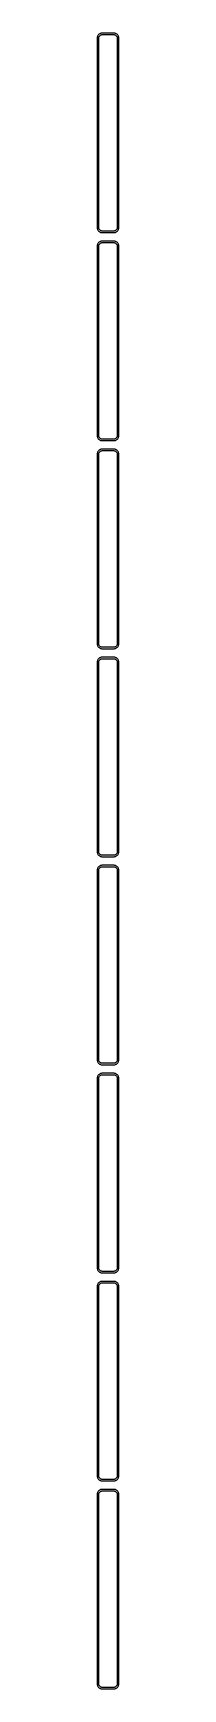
# Model space of a CAD drawing. Header units: metres. Extents: x -11 to 11, y 3180 to 6456.
# Drawn here: x -11 to 11, y 4713 to 6456 of the extents above; entities that cross this region are included whole.
import ezdxf

# ---------------------------------------------------------------- set-up
doc = ezdxf.new("R2010")
doc.units = ezdxf.units.M

msp = doc.modelspace()

# ---------------------------------------------------------------- linework, layer by layer
for p, q in [((-11.2106, 6451.63), (-11.25, 6451)), ((-11.25, 6451), (-11.25, 6251)), ((-11.0929, 6452.24), (-11.2106, 6451.63)), ((-10.8989, 6452.84), (-11.0929, 6452.24)), ((-10.6315, 6453.41), (-10.8989, 6452.84)), ((-10.2951, 6453.94), (-10.6315, 6453.41)), ((-9.89484, 6454.42), (-10.2951, 6453.94)), ((-9.43712, 6454.85), (-9.89484, 6454.42)), ((-9.75, 6450.5), (-9.71844, 6451)), ((-9.75, 6251.5), (-9.75, 6450.5)), ((-9.71844, 6451), (-9.62433, 6451.49)), ((-9.62433, 6451.49), (-9.4691, 6451.97)), ((-9.4691, 6451.97), (-9.25522, 6452.43)), ((-8.92912, 6455.22), (-9.43712, 6454.85)), ((-9.25522, 6452.43), (-8.98605, 6452.85)), ((-8.98605, 6452.85), (-8.66586, 6453.24)), ((-8.37889, 6455.52), (-8.92912, 6455.22)), ((-8.66586, 6453.24), (-8.29968, 6453.58)), ((-7.79507, 6455.76), (-8.37889, 6455.52)), ((-8.29968, 6453.58), (-7.8933, 6453.88)), ((-7.8933, 6453.88), (-7.45311, 6454.12)), ((-7.1869, 6455.91), (-7.79507, 6455.76)), ((-7.45311, 6454.12), (-6.98605, 6454.3)), ((-6.56395, 6455.99), (-7.1869, 6455.91)), ((-6.98605, 6454.3), (-6.49951, 6454.43)), ((6.56395, 6455.99), (-6.56395, 6455.99)), ((-6.49951, 6454.43), (-6.00116, 6454.49)), ((-6.00116, 6454.49), (6.00116, 6454.49)), ((6.00116, 6454.49), (6.49951, 6454.43)), ((6.49951, 6454.43), (6.98605, 6454.3)), ((7.1869, 6455.91), (6.56395, 6455.99)), ((6.98605, 6454.3), (7.45311, 6454.12)), ((7.79507, 6455.76), (7.1869, 6455.91)), ((7.45311, 6454.12), (7.8933, 6453.88)), ((8.37889, 6455.52), (7.79507, 6455.76)), ((7.8933, 6453.88), (8.29968, 6453.58)), ((8.29968, 6453.58), (8.66586, 6453.24)), ((8.92912, 6455.22), (8.37889, 6455.52)), ((8.66586, 6453.24), (8.98605, 6452.85)), ((9.43712, 6454.85), (8.92912, 6455.22)), ((8.98605, 6452.85), (9.25522, 6452.43)), ((9.25522, 6452.43), (9.4691, 6451.97)), ((9.89484, 6454.42), (9.43712, 6454.85)), ((9.4691, 6451.97), (9.62433, 6451.49)), ((9.62433, 6451.49), (9.71844, 6451)), ((9.71844, 6451), (9.75, 6450.5)), ((9.75, 6450.5), (9.75, 6251.5)), ((10.2951, 6453.94), (9.89484, 6454.42)), ((10.6315, 6453.41), (10.2951, 6453.94)), ((10.8989, 6452.84), (10.6315, 6453.41)), ((11.0929, 6452.24), (10.8989, 6452.84)), ((11.2106, 6451.63), (11.0929, 6452.24)), ((11.25, 6451), (11.2106, 6451.63)), ((11.25, 6251), (11.25, 6451)), ((-11.25, 6251), (-11.2106, 6250.37)), ((-11.2106, 6250.37), (-11.0929, 6249.76)), ((-11.0929, 6249.76), (-10.8989, 6249.16)), ((-10.8989, 6249.16), (-10.6315, 6248.59)), ((-10.6315, 6248.59), (-10.2951, 6248.06)), ((-10.2951, 6248.06), (-9.89484, 6247.58)), ((-9.89484, 6247.58), (-9.43712, 6247.15)), ((-9.71844, 6251), (-9.75, 6251.5)), ((-9.62433, 6250.51), (-9.71844, 6251)), ((-9.4691, 6250.03), (-9.62433, 6250.51)), ((-9.25522, 6249.57), (-9.4691, 6250.03)), ((-9.43712, 6247.15), (-8.92912, 6246.78)), ((-8.98605, 6249.15), (-9.25522, 6249.57)), ((-8.66586, 6248.76), (-8.98605, 6249.15)), ((-8.92912, 6246.78), (-8.37889, 6246.48)), ((-8.29968, 6248.42), (-8.66586, 6248.76)), ((-8.37889, 6246.48), (-7.79507, 6246.24)), ((-7.8933, 6248.12), (-8.29968, 6248.42)), ((-7.45311, 6247.88), (-7.8933, 6248.12)), ((-7.79507, 6246.24), (-7.1869, 6246.09)), ((-6.98605, 6247.7), (-7.45311, 6247.88)), ((-7.1869, 6246.09), (-6.56395, 6246.01)), ((-6.49951, 6247.57), (-6.98605, 6247.7)), ((-6.56395, 6246.01), (6.56395, 6246.01)), ((-6.00116, 6247.51), (-6.49951, 6247.57)), ((6.00116, 6247.51), (-6.00116, 6247.51)), ((6.49951, 6247.57), (6.00116, 6247.51)), ((6.98605, 6247.7), (6.49951, 6247.57)), ((6.56395, 6246.01), (7.1869, 6246.09)), ((7.45311, 6247.88), (6.98605, 6247.7)), ((7.1869, 6246.09), (7.79507, 6246.24)), ((7.8933, 6248.12), (7.45311, 6247.88)), ((7.79507, 6246.24), (8.37889, 6246.48)), ((8.29968, 6248.42), (7.8933, 6248.12)), ((8.66586, 6248.76), (8.29968, 6248.42)), ((8.37889, 6246.48), (8.92912, 6246.78)), ((8.98605, 6249.15), (8.66586, 6248.76)), ((8.92912, 6246.78), (9.43712, 6247.15)), ((9.25522, 6249.57), (8.98605, 6249.15)), ((9.4691, 6250.03), (9.25522, 6249.57)), ((9.43712, 6247.15), (9.89484, 6247.58)), ((9.62433, 6250.51), (9.4691, 6250.03)), ((9.71844, 6251), (9.62433, 6250.51)), ((9.75, 6251.5), (9.71844, 6251)), ((9.89484, 6247.58), (10.2951, 6248.06)), ((10.2951, 6248.06), (10.6315, 6248.59)), ((10.6315, 6248.59), (10.8989, 6249.16)), ((10.8989, 6249.16), (11.0929, 6249.76)), ((11.0929, 6249.76), (11.2106, 6250.37)), ((11.2106, 6250.37), (11.25, 6251)), ((-11.2106, 6232.63), (-11.25, 6232)), ((-11.25, 6232), (-11.25, 6032)), ((-11.0929, 6233.24), (-11.2106, 6232.63)), ((-10.8989, 6233.84), (-11.0929, 6233.24)), ((-10.6315, 6234.41), (-10.8989, 6233.84)), ((-10.2951, 6234.94), (-10.6315, 6234.41)), ((-9.89484, 6235.42), (-10.2951, 6234.94)), ((-9.43712, 6235.85), (-9.89484, 6235.42)), ((-9.75, 6231.5), (-9.71844, 6232)), ((-9.75, 6032.5), (-9.75, 6231.5)), ((-9.71844, 6232), (-9.62433, 6232.49)), ((-9.62433, 6232.49), (-9.4691, 6232.97)), ((-9.4691, 6232.97), (-9.25522, 6233.43)), ((-8.92912, 6236.22), (-9.43712, 6235.85)), ((-9.25522, 6233.43), (-8.98605, 6233.85)), ((-8.98605, 6233.85), (-8.66586, 6234.24)), ((-8.37889, 6236.52), (-8.92912, 6236.22)), ((-8.66586, 6234.24), (-8.29968, 6234.58)), ((-7.79507, 6236.76), (-8.37889, 6236.52)), ((-8.29968, 6234.58), (-7.8933, 6234.88)), ((-7.8933, 6234.88), (-7.45311, 6235.12)), ((-7.1869, 6236.91), (-7.79507, 6236.76)), ((-7.45311, 6235.12), (-6.98605, 6235.3)), ((-6.56395, 6236.99), (-7.1869, 6236.91)), ((-6.98605, 6235.3), (-6.49951, 6235.43)), ((6.56395, 6236.99), (-6.56395, 6236.99)), ((-6.49951, 6235.43), (-6.00116, 6235.49)), ((-6.00116, 6235.49), (6.00116, 6235.49)), ((6.00116, 6235.49), (6.49951, 6235.43)), ((6.49951, 6235.43), (6.98605, 6235.3)), ((7.1869, 6236.91), (6.56395, 6236.99)), ((6.98605, 6235.3), (7.45311, 6235.12)), ((7.79507, 6236.76), (7.1869, 6236.91)), ((7.45311, 6235.12), (7.8933, 6234.88)), ((8.37889, 6236.52), (7.79507, 6236.76)), ((7.8933, 6234.88), (8.29968, 6234.58)), ((8.29968, 6234.58), (8.66586, 6234.24)), ((8.92912, 6236.22), (8.37889, 6236.52)), ((8.66586, 6234.24), (8.98605, 6233.85)), ((9.43712, 6235.85), (8.92912, 6236.22)), ((8.98605, 6233.85), (9.25522, 6233.43)), ((9.25522, 6233.43), (9.4691, 6232.97)), ((9.89484, 6235.42), (9.43712, 6235.85)), ((9.4691, 6232.97), (9.62433, 6232.49)), ((9.62433, 6232.49), (9.71844, 6232)), ((9.71844, 6232), (9.75, 6231.5)), ((9.75, 6231.5), (9.75, 6032.5)), ((10.2951, 6234.94), (9.89484, 6235.42)), ((10.6315, 6234.41), (10.2951, 6234.94)), ((10.8989, 6233.84), (10.6315, 6234.41)), ((11.0929, 6233.24), (10.8989, 6233.84)), ((11.2106, 6232.63), (11.0929, 6233.24)), ((11.25, 6232), (11.2106, 6232.63)), ((11.25, 6032), (11.25, 6232)), ((-11.25, 6032), (-11.2106, 6031.37)), ((-11.2106, 6031.37), (-11.0929, 6030.76)), ((-11.0929, 6030.76), (-10.8989, 6030.16)), ((-9.71844, 6032), (-9.75, 6032.5)), ((-9.62433, 6031.51), (-9.71844, 6032)), ((-9.4691, 6031.03), (-9.62433, 6031.51)), ((-9.25522, 6030.57), (-9.4691, 6031.03)), ((9.4691, 6031.03), (9.25522, 6030.57)), ((9.62433, 6031.51), (9.4691, 6031.03)), ((9.71844, 6032), (9.62433, 6031.51)), ((9.75, 6032.5), (9.71844, 6032)), ((10.8989, 6030.16), (11.0929, 6030.76)), ((11.0929, 6030.76), (11.2106, 6031.37)), ((11.2106, 6031.37), (11.25, 6032)), ((-11.2106, 6013.63), (-11.25, 6013)), ((-11.0929, 6014.24), (-11.2106, 6013.63)), ((-10.8989, 6014.84), (-11.0929, 6014.24)), ((-10.8989, 6030.16), (-10.6315, 6029.59)), ((-10.6315, 6015.41), (-10.8989, 6014.84)), ((-10.6315, 6029.59), (-10.2951, 6029.06)), ((-10.2951, 6015.94), (-10.6315, 6015.41)), ((-10.2951, 6029.06), (-9.89484, 6028.58)), ((-9.89484, 6016.42), (-10.2951, 6015.94)), ((-9.89484, 6028.58), (-9.43712, 6028.15)), ((-9.43712, 6016.85), (-9.89484, 6016.42)), ((-9.71844, 6013), (-9.62433, 6013.49)), ((-9.62433, 6013.49), (-9.4691, 6013.97)), ((-9.4691, 6013.97), (-9.25522, 6014.43)), ((-9.43712, 6028.15), (-8.92912, 6027.78)), ((-8.92912, 6017.22), (-9.43712, 6016.85)), ((-8.98605, 6030.15), (-9.25522, 6030.57)), ((-9.25522, 6014.43), (-8.98605, 6014.85)), ((-8.66586, 6029.76), (-8.98605, 6030.15)), ((-8.98605, 6014.85), (-8.66586, 6015.24)), ((-8.92912, 6027.78), (-8.37889, 6027.48)), ((-8.37889, 6017.52), (-8.92912, 6017.22)), ((-8.29968, 6029.42), (-8.66586, 6029.76)), ((-8.66586, 6015.24), (-8.29968, 6015.58)), ((-8.37889, 6027.48), (-7.79507, 6027.24)), ((-7.79507, 6017.76), (-8.37889, 6017.52)), ((-7.8933, 6029.12), (-8.29968, 6029.42)), ((-8.29968, 6015.58), (-7.8933, 6015.88)), ((-7.45311, 6028.88), (-7.8933, 6029.12)), ((-7.8933, 6015.88), (-7.45311, 6016.12)), ((-7.79507, 6027.24), (-7.1869, 6027.09)), ((-7.1869, 6017.91), (-7.79507, 6017.76)), ((-6.98605, 6028.7), (-7.45311, 6028.88)), ((-7.45311, 6016.12), (-6.98605, 6016.3)), ((-7.1869, 6027.09), (-6.56395, 6027.01)), ((-6.56395, 6017.99), (-7.1869, 6017.91)), ((-6.49951, 6028.57), (-6.98605, 6028.7)), ((-6.98605, 6016.3), (-6.49951, 6016.43)), ((-6.56395, 6027.01), (6.56395, 6027.01)), ((6.56395, 6017.99), (-6.56395, 6017.99)), ((-6.00116, 6028.51), (-6.49951, 6028.57)), ((-6.49951, 6016.43), (-6.00116, 6016.49)), ((6.00116, 6028.51), (-6.00116, 6028.51)), ((-6.00116, 6016.49), (6.00116, 6016.49)), ((6.49951, 6028.57), (6.00116, 6028.51)), ((6.00116, 6016.49), (6.49951, 6016.43)), ((6.98605, 6028.7), (6.49951, 6028.57)), ((6.49951, 6016.43), (6.98605, 6016.3)), ((6.56395, 6027.01), (7.1869, 6027.09)), ((7.1869, 6017.91), (6.56395, 6017.99)), ((7.45311, 6028.88), (6.98605, 6028.7)), ((6.98605, 6016.3), (7.45311, 6016.12)), ((7.1869, 6027.09), (7.79507, 6027.24)), ((7.79507, 6017.76), (7.1869, 6017.91)), ((7.8933, 6029.12), (7.45311, 6028.88)), ((7.45311, 6016.12), (7.8933, 6015.88)), ((7.79507, 6027.24), (8.37889, 6027.48)), ((8.37889, 6017.52), (7.79507, 6017.76)), ((8.29968, 6029.42), (7.8933, 6029.12)), ((7.8933, 6015.88), (8.29968, 6015.58)), ((8.66586, 6029.76), (8.29968, 6029.42)), ((8.29968, 6015.58), (8.66586, 6015.24)), ((8.37889, 6027.48), (8.92912, 6027.78)), ((8.92912, 6017.22), (8.37889, 6017.52)), ((8.98605, 6030.15), (8.66586, 6029.76)), ((8.66586, 6015.24), (8.98605, 6014.85)), ((8.92912, 6027.78), (9.43712, 6028.15)), ((9.43712, 6016.85), (8.92912, 6017.22)), ((9.25522, 6030.57), (8.98605, 6030.15)), ((8.98605, 6014.85), (9.25522, 6014.43)), ((9.25522, 6014.43), (9.4691, 6013.97)), ((9.43712, 6028.15), (9.89484, 6028.58)), ((9.89484, 6016.42), (9.43712, 6016.85)), ((9.4691, 6013.97), (9.62433, 6013.49)), ((9.62433, 6013.49), (9.71844, 6013)), ((9.89484, 6028.58), (10.2951, 6029.06)), ((10.2951, 6015.94), (9.89484, 6016.42)), ((10.2951, 6029.06), (10.6315, 6029.59)), ((10.6315, 6015.41), (10.2951, 6015.94)), ((10.6315, 6029.59), (10.8989, 6030.16)), ((10.8989, 6014.84), (10.6315, 6015.41)), ((11.0929, 6014.24), (10.8989, 6014.84)), ((11.2106, 6013.63), (11.0929, 6014.24)), ((11.25, 6013), (11.2106, 6013.63)), ((-11.25, 6013), (-11.25, 5813)), ((-9.75, 6012.5), (-9.71844, 6013)), ((-9.75, 5813.5), (-9.75, 6012.5)), ((9.71844, 6013), (9.75, 6012.5)), ((9.75, 6012.5), (9.75, 5813.5)), ((11.25, 5813), (11.25, 6013)), ((-11.25, 5813), (-11.2106, 5812.37)), ((-11.2106, 5812.37), (-11.0929, 5811.76)), ((-11.0929, 5811.76), (-10.8989, 5811.16)), ((-10.8989, 5811.16), (-10.6315, 5810.59)), ((-10.6315, 5810.59), (-10.2951, 5810.06)), ((-10.2951, 5810.06), (-9.89484, 5809.58)), ((-9.89484, 5809.58), (-9.43712, 5809.15)), ((-9.71844, 5813), (-9.75, 5813.5)), ((-9.62433, 5812.51), (-9.71844, 5813)), ((-9.4691, 5812.03), (-9.62433, 5812.51)), ((-9.25522, 5811.57), (-9.4691, 5812.03)), ((-9.43712, 5809.15), (-8.92912, 5808.78)), ((-8.98605, 5811.15), (-9.25522, 5811.57)), ((-8.66586, 5810.76), (-8.98605, 5811.15)), ((-8.92912, 5808.78), (-8.37889, 5808.48)), ((-8.29968, 5810.42), (-8.66586, 5810.76)), ((-8.37889, 5808.48), (-7.79507, 5808.24)), ((-7.8933, 5810.12), (-8.29968, 5810.42)), ((-7.45311, 5809.88), (-7.8933, 5810.12)), ((-7.79507, 5808.24), (-7.1869, 5808.09)), ((-6.98605, 5809.7), (-7.45311, 5809.88)), ((-7.1869, 5808.09), (-6.56395, 5808.01)), ((-6.49951, 5809.57), (-6.98605, 5809.7)), ((-6.56395, 5808.01), (6.56395, 5808.01)), ((-6.00116, 5809.51), (-6.49951, 5809.57)), ((6.00116, 5809.51), (-6.00116, 5809.51)), ((6.49951, 5809.57), (6.00116, 5809.51)), ((6.98605, 5809.7), (6.49951, 5809.57)), ((6.56395, 5808.01), (7.1869, 5808.09)), ((7.45311, 5809.88), (6.98605, 5809.7)), ((7.1869, 5808.09), (7.79507, 5808.24)), ((7.8933, 5810.12), (7.45311, 5809.88)), ((7.79507, 5808.24), (8.37889, 5808.48)), ((8.29968, 5810.42), (7.8933, 5810.12)), ((8.66586, 5810.76), (8.29968, 5810.42)), ((8.37889, 5808.48), (8.92912, 5808.78)), ((8.98605, 5811.15), (8.66586, 5810.76)), ((8.92912, 5808.78), (9.43712, 5809.15)), ((9.25522, 5811.57), (8.98605, 5811.15)), ((9.4691, 5812.03), (9.25522, 5811.57)), ((9.43712, 5809.15), (9.89484, 5809.58)), ((9.62433, 5812.51), (9.4691, 5812.03)), ((9.71844, 5813), (9.62433, 5812.51)), ((9.75, 5813.5), (9.71844, 5813)), ((9.89484, 5809.58), (10.2951, 5810.06)), ((10.2951, 5810.06), (10.6315, 5810.59)), ((10.6315, 5810.59), (10.8989, 5811.16)), ((10.8989, 5811.16), (11.0929, 5811.76)), ((11.0929, 5811.76), (11.2106, 5812.37)), ((11.2106, 5812.37), (11.25, 5813)), ((-11.2106, 5794.63), (-11.25, 5794)), ((-11.25, 5794), (-11.25, 5594)), ((-11.0929, 5795.24), (-11.2106, 5794.63)), ((-10.8989, 5795.84), (-11.0929, 5795.24)), ((-10.6315, 5796.41), (-10.8989, 5795.84)), ((-10.2951, 5796.94), (-10.6315, 5796.41)), ((-9.89484, 5797.42), (-10.2951, 5796.94)), ((-9.43712, 5797.85), (-9.89484, 5797.42)), ((-9.75, 5793.5), (-9.71844, 5794)), ((-9.75, 5594.5), (-9.75, 5793.5)), ((-9.71844, 5794), (-9.62433, 5794.49)), ((-9.62433, 5794.49), (-9.4691, 5794.97)), ((-9.4691, 5794.97), (-9.25522, 5795.43)), ((-8.92912, 5798.22), (-9.43712, 5797.85)), ((-9.25522, 5795.43), (-8.98605, 5795.85)), ((-8.98605, 5795.85), (-8.66586, 5796.24)), ((-8.37889, 5798.52), (-8.92912, 5798.22)), ((-8.66586, 5796.24), (-8.29968, 5796.58)), ((-7.79507, 5798.76), (-8.37889, 5798.52)), ((-8.29968, 5796.58), (-7.8933, 5796.88)), ((-7.8933, 5796.88), (-7.45311, 5797.12)), ((-7.1869, 5798.91), (-7.79507, 5798.76)), ((-7.45311, 5797.12), (-6.98605, 5797.3)), ((-6.56395, 5798.99), (-7.1869, 5798.91)), ((-6.98605, 5797.3), (-6.49951, 5797.43)), ((6.56395, 5798.99), (-6.56395, 5798.99)), ((-6.49951, 5797.43), (-6.00116, 5797.49)), ((-6.00116, 5797.49), (6.00116, 5797.49)), ((6.00116, 5797.49), (6.49951, 5797.43)), ((6.49951, 5797.43), (6.98605, 5797.3)), ((7.1869, 5798.91), (6.56395, 5798.99)), ((6.98605, 5797.3), (7.45311, 5797.12)), ((7.79507, 5798.76), (7.1869, 5798.91)), ((7.45311, 5797.12), (7.8933, 5796.88)), ((8.37889, 5798.52), (7.79507, 5798.76)), ((7.8933, 5796.88), (8.29968, 5796.58)), ((8.29968, 5796.58), (8.66586, 5796.24)), ((8.92912, 5798.22), (8.37889, 5798.52)), ((8.66586, 5796.24), (8.98605, 5795.85)), ((9.43712, 5797.85), (8.92912, 5798.22)), ((8.98605, 5795.85), (9.25522, 5795.43)), ((9.25522, 5795.43), (9.4691, 5794.97)), ((9.89484, 5797.42), (9.43712, 5797.85)), ((9.4691, 5794.97), (9.62433, 5794.49)), ((9.62433, 5794.49), (9.71844, 5794)), ((9.71844, 5794), (9.75, 5793.5)), ((9.75, 5793.5), (9.75, 5594.5)), ((10.2951, 5796.94), (9.89484, 5797.42)), ((10.6315, 5796.41), (10.2951, 5796.94)), ((10.8989, 5795.84), (10.6315, 5796.41)), ((11.0929, 5795.24), (10.8989, 5795.84)), ((11.2106, 5794.63), (11.0929, 5795.24)), ((11.25, 5794), (11.2106, 5794.63)), ((11.25, 5594), (11.25, 5794)), ((-11.25, 5594), (-11.2106, 5593.37)), ((-11.2106, 5593.37), (-11.0929, 5592.76)), ((-11.0929, 5592.76), (-10.8989, 5592.16)), ((-10.8989, 5592.16), (-10.6315, 5591.59)), ((-10.6315, 5591.59), (-10.2951, 5591.06)), ((-10.2951, 5577.94), (-10.6315, 5577.41)), ((-10.2951, 5591.06), (-9.89484, 5590.58)), ((-9.89484, 5578.42), (-10.2951, 5577.94)), ((-9.89484, 5590.58), (-9.43712, 5590.15)), ((-9.43712, 5578.85), (-9.89484, 5578.42)), ((-9.71844, 5594), (-9.75, 5594.5)), ((-9.62433, 5593.51), (-9.71844, 5594)), ((-9.4691, 5593.03), (-9.62433, 5593.51)), ((-9.25522, 5592.57), (-9.4691, 5593.03)), ((-9.43712, 5590.15), (-8.92912, 5589.78)), ((-8.92912, 5579.22), (-9.43712, 5578.85)), ((-8.98605, 5592.15), (-9.25522, 5592.57)), ((-8.66586, 5591.76), (-8.98605, 5592.15)), ((-8.92912, 5589.78), (-8.37889, 5589.48)), ((-8.37889, 5579.52), (-8.92912, 5579.22)), ((-8.29968, 5591.42), (-8.66586, 5591.76)), ((-8.66586, 5577.24), (-8.29968, 5577.58)), ((-8.37889, 5589.48), (-7.79507, 5589.24)), ((-7.79507, 5579.76), (-8.37889, 5579.52)), ((-7.8933, 5591.12), (-8.29968, 5591.42)), ((-8.29968, 5577.58), (-7.8933, 5577.88)), ((-7.45311, 5590.88), (-7.8933, 5591.12)), ((-7.8933, 5577.88), (-7.45311, 5578.12)), ((-7.79507, 5589.24), (-7.1869, 5589.09)), ((-7.1869, 5579.91), (-7.79507, 5579.76)), ((-6.98605, 5590.7), (-7.45311, 5590.88)), ((-7.45311, 5578.12), (-6.98605, 5578.3)), ((-7.1869, 5589.09), (-6.56395, 5589.01)), ((-6.56395, 5579.99), (-7.1869, 5579.91)), ((-6.49951, 5590.57), (-6.98605, 5590.7)), ((-6.98605, 5578.3), (-6.49951, 5578.43)), ((-6.56395, 5589.01), (6.56395, 5589.01)), ((6.56395, 5579.99), (-6.56395, 5579.99)), ((-6.00116, 5590.51), (-6.49951, 5590.57)), ((-6.49951, 5578.43), (-6.00116, 5578.49)), ((6.00116, 5590.51), (-6.00116, 5590.51)), ((-6.00116, 5578.49), (6.00116, 5578.49)), ((6.49951, 5590.57), (6.00116, 5590.51)), ((6.00116, 5578.49), (6.49951, 5578.43)), ((6.98605, 5590.7), (6.49951, 5590.57)), ((6.49951, 5578.43), (6.98605, 5578.3)), ((6.56395, 5589.01), (7.1869, 5589.09)), ((7.1869, 5579.91), (6.56395, 5579.99)), ((7.45311, 5590.88), (6.98605, 5590.7)), ((6.98605, 5578.3), (7.45311, 5578.12)), ((7.1869, 5589.09), (7.79507, 5589.24)), ((7.79507, 5579.76), (7.1869, 5579.91)), ((7.8933, 5591.12), (7.45311, 5590.88)), ((7.45311, 5578.12), (7.8933, 5577.88)), ((7.79507, 5589.24), (8.37889, 5589.48)), ((8.37889, 5579.52), (7.79507, 5579.76)), ((8.29968, 5591.42), (7.8933, 5591.12)), ((7.8933, 5577.88), (8.29968, 5577.58)), ((8.66586, 5591.76), (8.29968, 5591.42)), ((8.29968, 5577.58), (8.66586, 5577.24)), ((8.37889, 5589.48), (8.92912, 5589.78)), ((8.92912, 5579.22), (8.37889, 5579.52)), ((8.98605, 5592.15), (8.66586, 5591.76)), ((8.92912, 5589.78), (9.43712, 5590.15)), ((9.43712, 5578.85), (8.92912, 5579.22)), ((9.25522, 5592.57), (8.98605, 5592.15)), ((9.4691, 5593.03), (9.25522, 5592.57)), ((9.43712, 5590.15), (9.89484, 5590.58)), ((9.89484, 5578.42), (9.43712, 5578.85)), ((9.62433, 5593.51), (9.4691, 5593.03)), ((9.71844, 5594), (9.62433, 5593.51)), ((9.75, 5594.5), (9.71844, 5594)), ((9.89484, 5590.58), (10.2951, 5591.06)), ((10.2951, 5577.94), (9.89484, 5578.42)), ((10.2951, 5591.06), (10.6315, 5591.59)), ((10.6315, 5577.41), (10.2951, 5577.94)), ((10.6315, 5591.59), (10.8989, 5592.16)), ((10.8989, 5592.16), (11.0929, 5592.76)), ((11.0929, 5592.76), (11.2106, 5593.37)), ((11.2106, 5593.37), (11.25, 5594)), ((-11.2106, 5575.63), (-11.25, 5575)), ((-11.25, 5575), (-11.25, 5375)), ((-11.0929, 5576.24), (-11.2106, 5575.63)), ((-10.8989, 5576.84), (-11.0929, 5576.24)), ((-10.6315, 5577.41), (-10.8989, 5576.84)), ((-9.75, 5574.5), (-9.71844, 5575)), ((-9.75, 5375.5), (-9.75, 5574.5)), ((-9.71844, 5575), (-9.62433, 5575.49)), ((-9.62433, 5575.49), (-9.4691, 5575.97)), ((-9.4691, 5575.97), (-9.25522, 5576.43)), ((-9.25522, 5576.43), (-8.98605, 5576.85)), ((-8.98605, 5576.85), (-8.66586, 5577.24)), ((8.66586, 5577.24), (8.98605, 5576.85)), ((8.98605, 5576.85), (9.25522, 5576.43)), ((9.25522, 5576.43), (9.4691, 5575.97)), ((9.4691, 5575.97), (9.62433, 5575.49)), ((9.62433, 5575.49), (9.71844, 5575)), ((9.71844, 5575), (9.75, 5574.5)), ((9.75, 5574.5), (9.75, 5375.5)), ((10.8989, 5576.84), (10.6315, 5577.41)), ((11.0929, 5576.24), (10.8989, 5576.84)), ((11.2106, 5575.63), (11.0929, 5576.24)), ((11.25, 5575), (11.2106, 5575.63)), ((11.25, 5375), (11.25, 5575)), ((-11.25, 5375), (-11.2106, 5374.37)), ((-11.2106, 5374.37), (-11.0929, 5373.76)), ((-11.0929, 5373.76), (-10.8989, 5373.16)), ((-10.8989, 5373.16), (-10.6315, 5372.59)), ((-10.6315, 5372.59), (-10.2951, 5372.06)), ((-10.2951, 5372.06), (-9.89484, 5371.58)), ((-9.89484, 5371.58), (-9.43712, 5371.15)), ((-9.71844, 5375), (-9.75, 5375.5)), ((-9.62433, 5374.51), (-9.71844, 5375)), ((-9.4691, 5374.03), (-9.62433, 5374.51)), ((-9.25522, 5373.57), (-9.4691, 5374.03)), ((-9.43712, 5371.15), (-8.92912, 5370.78)), ((-8.98605, 5373.15), (-9.25522, 5373.57)), ((-8.66586, 5372.76), (-8.98605, 5373.15)), ((-8.92912, 5370.78), (-8.37889, 5370.48)), ((-8.29968, 5372.42), (-8.66586, 5372.76)), ((-8.37889, 5370.48), (-7.79507, 5370.24)), ((-7.8933, 5372.12), (-8.29968, 5372.42)), ((-7.45311, 5371.88), (-7.8933, 5372.12)), ((-7.79507, 5370.24), (-7.1869, 5370.09)), ((-6.98605, 5371.7), (-7.45311, 5371.88)), ((-7.1869, 5370.09), (-6.56395, 5370.01)), ((-6.49951, 5371.57), (-6.98605, 5371.7)), ((-6.56395, 5370.01), (6.56395, 5370.01)), ((-6.00116, 5371.51), (-6.49951, 5371.57)), ((6.00116, 5371.51), (-6.00116, 5371.51)), ((6.49951, 5371.57), (6.00116, 5371.51)), ((6.98605, 5371.7), (6.49951, 5371.57)), ((6.56395, 5370.01), (7.1869, 5370.09)), ((7.45311, 5371.88), (6.98605, 5371.7)), ((7.1869, 5370.09), (7.79507, 5370.24)), ((7.8933, 5372.12), (7.45311, 5371.88)), ((7.79507, 5370.24), (8.37889, 5370.48)), ((8.29968, 5372.42), (7.8933, 5372.12)), ((8.66586, 5372.76), (8.29968, 5372.42)), ((8.37889, 5370.48), (8.92912, 5370.78)), ((8.98605, 5373.15), (8.66586, 5372.76)), ((8.92912, 5370.78), (9.43712, 5371.15)), ((9.25522, 5373.57), (8.98605, 5373.15)), ((9.4691, 5374.03), (9.25522, 5373.57)), ((9.43712, 5371.15), (9.89484, 5371.58)), ((9.62433, 5374.51), (9.4691, 5374.03)), ((9.71844, 5375), (9.62433, 5374.51)), ((9.75, 5375.5), (9.71844, 5375)), ((9.89484, 5371.58), (10.2951, 5372.06)), ((10.2951, 5372.06), (10.6315, 5372.59)), ((10.6315, 5372.59), (10.8989, 5373.16)), ((10.8989, 5373.16), (11.0929, 5373.76)), ((11.0929, 5373.76), (11.2106, 5374.37)), ((11.2106, 5374.37), (11.25, 5375)), ((-11.2106, 5356.63), (-11.25, 5356)), ((-11.25, 5356), (-11.25, 5156)), ((-11.0929, 5357.24), (-11.2106, 5356.63)), ((-10.8989, 5357.84), (-11.0929, 5357.24)), ((-10.6315, 5358.41), (-10.8989, 5357.84)), ((-10.2951, 5358.94), (-10.6315, 5358.41)), ((-9.89484, 5359.42), (-10.2951, 5358.94)), ((-9.43712, 5359.85), (-9.89484, 5359.42)), ((-9.75, 5355.5), (-9.71844, 5356)), ((-9.75, 5156.5), (-9.75, 5355.5)), ((-9.71844, 5356), (-9.62433, 5356.49)), ((-9.62433, 5356.49), (-9.4691, 5356.97)), ((-9.4691, 5356.97), (-9.25522, 5357.43)), ((-8.92912, 5360.22), (-9.43712, 5359.85)), ((-9.25522, 5357.43), (-8.98605, 5357.85)), ((-8.98605, 5357.85), (-8.66586, 5358.24)), ((-8.37889, 5360.52), (-8.92912, 5360.22)), ((-8.66586, 5358.24), (-8.29968, 5358.58)), ((-7.79507, 5360.76), (-8.37889, 5360.52)), ((-8.29968, 5358.58), (-7.8933, 5358.88)), ((-7.8933, 5358.88), (-7.45311, 5359.12)), ((-7.1869, 5360.91), (-7.79507, 5360.76)), ((-7.45311, 5359.12), (-6.98605, 5359.3)), ((-6.56395, 5360.99), (-7.1869, 5360.91)), ((-6.98605, 5359.3), (-6.49951, 5359.43)), ((6.56395, 5360.99), (-6.56395, 5360.99)), ((-6.49951, 5359.43), (-6.00116, 5359.49)), ((-6.00116, 5359.49), (6.00116, 5359.49)), ((6.00116, 5359.49), (6.49951, 5359.43)), ((6.49951, 5359.43), (6.98605, 5359.3)), ((7.1869, 5360.91), (6.56395, 5360.99)), ((6.98605, 5359.3), (7.45311, 5359.12)), ((7.79507, 5360.76), (7.1869, 5360.91)), ((7.45311, 5359.12), (7.8933, 5358.88)), ((8.37889, 5360.52), (7.79507, 5360.76)), ((7.8933, 5358.88), (8.29968, 5358.58)), ((8.29968, 5358.58), (8.66586, 5358.24)), ((8.92912, 5360.22), (8.37889, 5360.52)), ((8.66586, 5358.24), (8.98605, 5357.85)), ((9.43712, 5359.85), (8.92912, 5360.22)), ((8.98605, 5357.85), (9.25522, 5357.43)), ((9.25522, 5357.43), (9.4691, 5356.97)), ((9.89484, 5359.42), (9.43712, 5359.85)), ((9.4691, 5356.97), (9.62433, 5356.49)), ((9.62433, 5356.49), (9.71844, 5356)), ((9.71844, 5356), (9.75, 5355.5)), ((9.75, 5355.5), (9.75, 5156.5)), ((10.2951, 5358.94), (9.89484, 5359.42)), ((10.6315, 5358.41), (10.2951, 5358.94)), ((10.8989, 5357.84), (10.6315, 5358.41)), ((11.0929, 5357.24), (10.8989, 5357.84)), ((11.2106, 5356.63), (11.0929, 5357.24)), ((11.25, 5356), (11.2106, 5356.63)), ((11.25, 5156), (11.25, 5356)), ((-11.25, 5156), (-11.2106, 5155.37)), ((-11.2106, 5155.37), (-11.0929, 5154.76)), ((-11.0929, 5154.76), (-10.8989, 5154.16)), ((-10.8989, 5154.16), (-10.6315, 5153.59)), ((-10.6315, 5153.59), (-10.2951, 5153.06)), ((-10.2951, 5153.06), (-9.89484, 5152.58)), ((-9.89484, 5152.58), (-9.43712, 5152.15)), ((-9.71844, 5156), (-9.75, 5156.5)), ((-9.62433, 5155.51), (-9.71844, 5156)), ((-9.4691, 5155.03), (-9.62433, 5155.51)), ((-9.25522, 5154.57), (-9.4691, 5155.03)), ((-9.43712, 5152.15), (-8.92912, 5151.78)), ((-8.98605, 5154.15), (-9.25522, 5154.57)), ((-8.66586, 5153.76), (-8.98605, 5154.15)), ((-8.92912, 5151.78), (-8.37889, 5151.48)), ((-8.29968, 5153.42), (-8.66586, 5153.76)), ((-8.37889, 5151.48), (-7.79507, 5151.24)), ((-7.8933, 5153.12), (-8.29968, 5153.42)), ((-7.45311, 5152.88), (-7.8933, 5153.12)), ((-7.79507, 5151.24), (-7.1869, 5151.09)), ((-7.1869, 5141.91), (-7.79507, 5141.76)), ((-6.98605, 5152.7), (-7.45311, 5152.88)), ((-7.1869, 5151.09), (-6.56395, 5151.01)), ((-6.56395, 5141.99), (-7.1869, 5141.91)), ((-6.49951, 5152.57), (-6.98605, 5152.7)), ((-6.56395, 5151.01), (6.56395, 5151.01)), ((6.56395, 5141.99), (-6.56395, 5141.99)), ((-6.00116, 5152.51), (-6.49951, 5152.57)), ((6.00116, 5152.51), (-6.00116, 5152.51)), ((6.49951, 5152.57), (6.00116, 5152.51)), ((6.98605, 5152.7), (6.49951, 5152.57)), ((6.56395, 5151.01), (7.1869, 5151.09)), ((7.1869, 5141.91), (6.56395, 5141.99)), ((7.45311, 5152.88), (6.98605, 5152.7)), ((7.1869, 5151.09), (7.79507, 5151.24)), ((7.79507, 5141.76), (7.1869, 5141.91)), ((7.8933, 5153.12), (7.45311, 5152.88)), ((7.79507, 5151.24), (8.37889, 5151.48)), ((8.29968, 5153.42), (7.8933, 5153.12)), ((8.66586, 5153.76), (8.29968, 5153.42)), ((8.37889, 5151.48), (8.92912, 5151.78)), ((8.98605, 5154.15), (8.66586, 5153.76)), ((8.92912, 5151.78), (9.43712, 5152.15)), ((9.25522, 5154.57), (8.98605, 5154.15)), ((9.4691, 5155.03), (9.25522, 5154.57)), ((9.43712, 5152.15), (9.89484, 5152.58)), ((9.62433, 5155.51), (9.4691, 5155.03)), ((9.71844, 5156), (9.62433, 5155.51)), ((9.75, 5156.5), (9.71844, 5156)), ((9.89484, 5152.58), (10.2951, 5153.06)), ((10.2951, 5153.06), (10.6315, 5153.59)), ((10.6315, 5153.59), (10.8989, 5154.16)), ((10.8989, 5154.16), (11.0929, 5154.76)), ((11.0929, 5154.76), (11.2106, 5155.37)), ((11.2106, 5155.37), (11.25, 5156)), ((-11.2106, 5137.63), (-11.25, 5137)), ((-11.25, 5137), (-11.25, 4937)), ((-11.0929, 5138.24), (-11.2106, 5137.63)), ((-10.8989, 5138.84), (-11.0929, 5138.24)), ((-10.6315, 5139.41), (-10.8989, 5138.84)), ((-10.2951, 5139.94), (-10.6315, 5139.41)), ((-9.89484, 5140.42), (-10.2951, 5139.94)), ((-9.43712, 5140.85), (-9.89484, 5140.42)), ((-9.75, 5136.5), (-9.71844, 5137)), ((-9.75, 4937.5), (-9.75, 5136.5)), ((-9.71844, 5137), (-9.62433, 5137.49)), ((-9.62433, 5137.49), (-9.4691, 5137.97)), ((-9.4691, 5137.97), (-9.25522, 5138.43)), ((-8.92912, 5141.22), (-9.43712, 5140.85)), ((-9.25522, 5138.43), (-8.98605, 5138.85)), ((-8.98605, 5138.85), (-8.66586, 5139.24)), ((-8.37889, 5141.52), (-8.92912, 5141.22)), ((-8.66586, 5139.24), (-8.29968, 5139.58)), ((-7.79507, 5141.76), (-8.37889, 5141.52)), ((-8.29968, 5139.58), (-7.8933, 5139.88)), ((-7.8933, 5139.88), (-7.45311, 5140.12)), ((-7.45311, 5140.12), (-6.98605, 5140.3)), ((-6.98605, 5140.3), (-6.49951, 5140.43)), ((-6.49951, 5140.43), (-6.00116, 5140.49)), ((-6.00116, 5140.49), (6.00116, 5140.49)), ((6.00116, 5140.49), (6.49951, 5140.43)), ((6.49951, 5140.43), (6.98605, 5140.3)), ((6.98605, 5140.3), (7.45311, 5140.12)), ((7.45311, 5140.12), (7.8933, 5139.88)), ((8.37889, 5141.52), (7.79507, 5141.76)), ((7.8933, 5139.88), (8.29968, 5139.58)), ((8.29968, 5139.58), (8.66586, 5139.24)), ((8.92912, 5141.22), (8.37889, 5141.52)), ((8.66586, 5139.24), (8.98605, 5138.85)), ((9.43712, 5140.85), (8.92912, 5141.22)), ((8.98605, 5138.85), (9.25522, 5138.43)), ((9.25522, 5138.43), (9.4691, 5137.97)), ((9.89484, 5140.42), (9.43712, 5140.85)), ((9.4691, 5137.97), (9.62433, 5137.49)), ((9.62433, 5137.49), (9.71844, 5137)), ((9.71844, 5137), (9.75, 5136.5)), ((9.75, 5136.5), (9.75, 4937.5)), ((10.2951, 5139.94), (9.89484, 5140.42)), ((10.6315, 5139.41), (10.2951, 5139.94)), ((10.8989, 5138.84), (10.6315, 5139.41)), ((11.0929, 5138.24), (10.8989, 5138.84)), ((11.2106, 5137.63), (11.0929, 5138.24)), ((11.25, 5137), (11.2106, 5137.63)), ((11.25, 4937), (11.25, 5137)), ((-11.25, 4937), (-11.2106, 4936.37)), ((-11.2106, 4936.37), (-11.0929, 4935.76)), ((-11.0929, 4935.76), (-10.8989, 4935.16)), ((-10.8989, 4935.16), (-10.6315, 4934.59)), ((-10.6315, 4934.59), (-10.2951, 4934.06)), ((-10.2951, 4934.06), (-9.89484, 4933.58)), ((-9.89484, 4933.58), (-9.43712, 4933.15)), ((-9.71844, 4937), (-9.75, 4937.5)), ((-9.62433, 4936.51), (-9.71844, 4937)), ((-9.4691, 4936.03), (-9.62433, 4936.51)), ((-9.25522, 4935.57), (-9.4691, 4936.03)), ((-9.43712, 4933.15), (-8.92912, 4932.78)), ((-8.98605, 4935.15), (-9.25522, 4935.57)), ((-8.66586, 4934.76), (-8.98605, 4935.15)), ((-8.92912, 4932.78), (-8.37889, 4932.48)), ((-8.29968, 4934.42), (-8.66586, 4934.76)), ((-7.8933, 4934.12), (-8.29968, 4934.42)), ((-7.45311, 4933.88), (-7.8933, 4934.12)), ((-6.98605, 4933.7), (-7.45311, 4933.88)), ((-6.49951, 4933.57), (-6.98605, 4933.7)), ((-6.00116, 4933.51), (-6.49951, 4933.57)), ((6.00116, 4933.51), (-6.00116, 4933.51)), ((6.49951, 4933.57), (6.00116, 4933.51)), ((6.98605, 4933.7), (6.49951, 4933.57)), ((7.45311, 4933.88), (6.98605, 4933.7)), ((7.8933, 4934.12), (7.45311, 4933.88)), ((8.29968, 4934.42), (7.8933, 4934.12)), ((8.66586, 4934.76), (8.29968, 4934.42)), ((8.37889, 4932.48), (8.92912, 4932.78)), ((8.98605, 4935.15), (8.66586, 4934.76)), ((8.92912, 4932.78), (9.43712, 4933.15)), ((9.25522, 4935.57), (8.98605, 4935.15)), ((9.4691, 4936.03), (9.25522, 4935.57)), ((9.43712, 4933.15), (9.89484, 4933.58)), ((9.62433, 4936.51), (9.4691, 4936.03)), ((9.71844, 4937), (9.62433, 4936.51)), ((9.75, 4937.5), (9.71844, 4937)), ((9.89484, 4933.58), (10.2951, 4934.06)), ((10.2951, 4934.06), (10.6315, 4934.59)), ((10.6315, 4934.59), (10.8989, 4935.16)), ((10.8989, 4935.16), (11.0929, 4935.76)), ((11.0929, 4935.76), (11.2106, 4936.37)), ((11.2106, 4936.37), (11.25, 4937)), ((-11.2106, 4918.63), (-11.25, 4918)), ((-11.25, 4918), (-11.25, 4718)), ((-11.0929, 4919.24), (-11.2106, 4918.63)), ((-10.8989, 4919.84), (-11.0929, 4919.24)), ((-10.6315, 4920.41), (-10.8989, 4919.84)), ((-10.2951, 4920.94), (-10.6315, 4920.41)), ((-9.89484, 4921.42), (-10.2951, 4920.94)), ((-9.43712, 4921.85), (-9.89484, 4921.42)), ((-9.75, 4917.5), (-9.71844, 4918)), ((-9.75, 4718.5), (-9.75, 4917.5)), ((-9.71844, 4918), (-9.62433, 4918.49)), ((-9.62433, 4918.49), (-9.4691, 4918.97)), ((-9.4691, 4918.97), (-9.25522, 4919.43)), ((-8.92912, 4922.22), (-9.43712, 4921.85)), ((-9.25522, 4919.43), (-8.98605, 4919.85)), ((-8.98605, 4919.85), (-8.66586, 4920.24)), ((-8.37889, 4922.52), (-8.92912, 4922.22)), ((-8.66586, 4920.24), (-8.29968, 4920.58)), ((-8.37889, 4932.48), (-7.79507, 4932.24)), ((-7.79507, 4922.76), (-8.37889, 4922.52)), ((-8.29968, 4920.58), (-7.8933, 4920.88)), ((-7.8933, 4920.88), (-7.45311, 4921.12)), ((-7.79507, 4932.24), (-7.1869, 4932.09)), ((-7.1869, 4922.91), (-7.79507, 4922.76)), ((-7.45311, 4921.12), (-6.98605, 4921.3)), ((-7.1869, 4932.09), (-6.56395, 4932.01)), ((-6.56395, 4922.99), (-7.1869, 4922.91)), ((-6.98605, 4921.3), (-6.49951, 4921.43)), ((-6.56395, 4932.01), (6.56395, 4932.01)), ((6.56395, 4922.99), (-6.56395, 4922.99)), ((-6.49951, 4921.43), (-6.00116, 4921.49)), ((-6.00116, 4921.49), (6.00116, 4921.49)), ((6.00116, 4921.49), (6.49951, 4921.43)), ((6.49951, 4921.43), (6.98605, 4921.3)), ((6.56395, 4932.01), (7.1869, 4932.09)), ((7.1869, 4922.91), (6.56395, 4922.99)), ((6.98605, 4921.3), (7.45311, 4921.12)), ((7.1869, 4932.09), (7.79507, 4932.24)), ((7.79507, 4922.76), (7.1869, 4922.91)), ((7.45311, 4921.12), (7.8933, 4920.88)), ((7.79507, 4932.24), (8.37889, 4932.48)), ((8.37889, 4922.52), (7.79507, 4922.76)), ((7.8933, 4920.88), (8.29968, 4920.58)), ((8.29968, 4920.58), (8.66586, 4920.24)), ((8.92912, 4922.22), (8.37889, 4922.52)), ((8.66586, 4920.24), (8.98605, 4919.85)), ((9.43712, 4921.85), (8.92912, 4922.22)), ((8.98605, 4919.85), (9.25522, 4919.43)), ((9.25522, 4919.43), (9.4691, 4918.97)), ((9.89484, 4921.42), (9.43712, 4921.85)), ((9.4691, 4918.97), (9.62433, 4918.49)), ((9.62433, 4918.49), (9.71844, 4918)), ((9.71844, 4918), (9.75, 4917.5)), ((9.75, 4917.5), (9.75, 4718.5)), ((10.2951, 4920.94), (9.89484, 4921.42)), ((10.6315, 4920.41), (10.2951, 4920.94)), ((10.8989, 4919.84), (10.6315, 4920.41)), ((11.0929, 4919.24), (10.8989, 4919.84)), ((11.2106, 4918.63), (11.0929, 4919.24)), ((11.25, 4918), (11.2106, 4918.63)), ((11.25, 4718), (11.25, 4918)), ((-11.25, 4718), (-11.2106, 4717.37)), ((-11.2106, 4717.37), (-11.0929, 4716.76)), ((-11.0929, 4716.76), (-10.8989, 4716.16)), ((-10.8989, 4716.16), (-10.6315, 4715.59)), ((-10.6315, 4715.59), (-10.2951, 4715.06)), ((-10.2951, 4715.06), (-9.89484, 4714.58)), ((-9.89484, 4714.58), (-9.43712, 4714.15)), ((-9.71844, 4718), (-9.75, 4718.5)), ((-9.62433, 4717.51), (-9.71844, 4718)), ((-9.4691, 4717.03), (-9.62433, 4717.51)), ((-9.25522, 4716.57), (-9.4691, 4717.03)), ((-9.43712, 4714.15), (-8.92912, 4713.78)), ((-8.98605, 4716.15), (-9.25522, 4716.57)), ((-8.66586, 4715.76), (-8.98605, 4716.15)), ((-8.92912, 4713.78), (-8.37889, 4713.48)), ((-8.29968, 4715.42), (-8.66586, 4715.76)), ((-8.37889, 4713.48), (-7.79507, 4713.24)), ((-7.8933, 4715.12), (-8.29968, 4715.42)), ((-7.45311, 4714.88), (-7.8933, 4715.12)), ((-7.79507, 4713.24), (-7.1869, 4713.09)), ((-6.98605, 4714.7), (-7.45311, 4714.88)), ((-7.1869, 4713.09), (-6.56395, 4713.01)), ((-6.49951, 4714.57), (-6.98605, 4714.7)), ((-6.56395, 4713.01), (6.56395, 4713.01)), ((-6.00116, 4714.51), (-6.49951, 4714.57)), ((6.00116, 4714.51), (-6.00116, 4714.51)), ((6.49951, 4714.57), (6.00116, 4714.51)), ((6.98605, 4714.7), (6.49951, 4714.57)), ((6.56395, 4713.01), (7.1869, 4713.09)), ((7.45311, 4714.88), (6.98605, 4714.7)), ((7.1869, 4713.09), (7.79507, 4713.24)), ((7.8933, 4715.12), (7.45311, 4714.88)), ((7.79507, 4713.24), (8.37889, 4713.48)), ((8.29968, 4715.42), (7.8933, 4715.12)), ((8.66586, 4715.76), (8.29968, 4715.42)), ((8.37889, 4713.48), (8.92912, 4713.78)), ((8.98605, 4716.15), (8.66586, 4715.76)), ((8.92912, 4713.78), (9.43712, 4714.15)), ((9.25522, 4716.57), (8.98605, 4716.15)), ((9.4691, 4717.03), (9.25522, 4716.57)), ((9.43712, 4714.15), (9.89484, 4714.58)), ((9.62433, 4717.51), (9.4691, 4717.03)), ((9.71844, 4718), (9.62433, 4717.51)), ((9.75, 4718.5), (9.71844, 4718)), ((9.89484, 4714.58), (10.2951, 4715.06)), ((10.2951, 4715.06), (10.6315, 4715.59)), ((10.6315, 4715.59), (10.8989, 4716.16)), ((10.8989, 4716.16), (11.0929, 4716.76)), ((11.0929, 4716.76), (11.2106, 4717.37)), ((11.2106, 4717.37), (11.25, 4718))]:
    msp.add_line(p, q)

doc.saveas('drawing.dxf')
